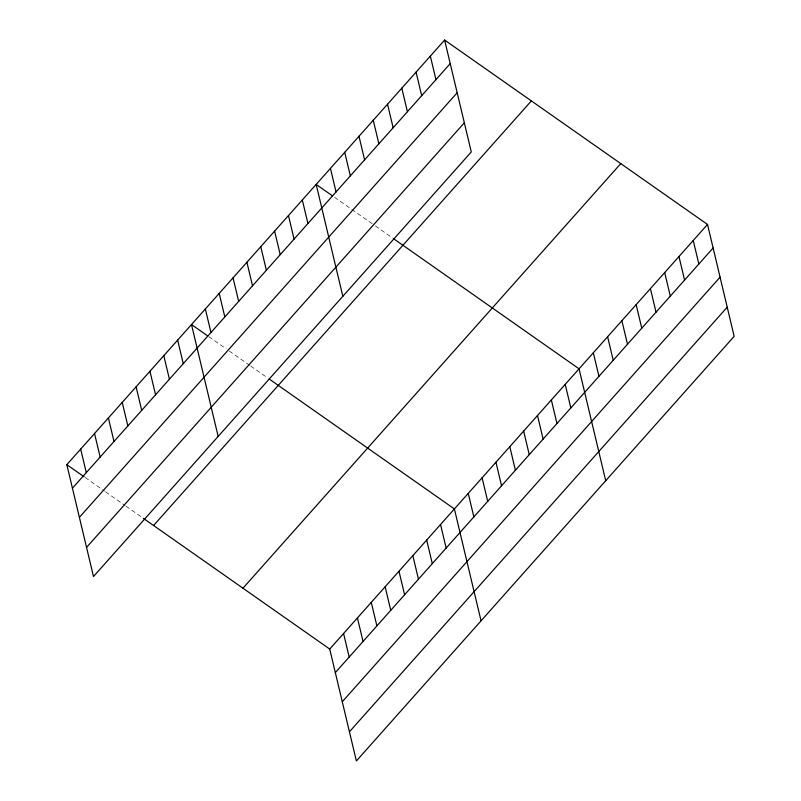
<?xml version="1.0" encoding="UTF-8"?>
<svg xmlns="http://www.w3.org/2000/svg" width="801" height="801" viewBox="0 0 801 801"><rect width="100%" height="100%" fill="white"/><g stroke="black" fill="none" stroke-linecap="round" stroke-linejoin="round"><path stroke-width="0.6" stroke-dasharray="4 3" d="M334.548 197.306L374.347 225.221M375.369 225.942L392.72 238.107M208.851 336.71L226.202 348.876M229.266 351.028L249.682 365.346M250.703 366.057L267.033 377.511M85.206 477.546L104.601 491.143M105.622 491.864L125.006 505.461M126.027 506.182L142.358 517.636"/><path stroke-width="1.2" d="M444.615 40.05L471.278 151.94L93.487 576.55L66.833 464.66L444.615 40.05L707.513 224.45L734.167 336.34L356.385 760.95L329.722 649.06L143.379 518.357M72.44 488.209L450.232 63.599M79.389 517.356L457.171 92.746M86.548 547.393L464.33 122.783M153.592 525.516L531.373 100.906M242.973 588.204L620.755 163.604M329.722 649.06L707.513 224.45M335.339 672.61L713.12 248M342.277 701.766L720.069 277.156M349.436 731.794L727.218 307.194M332.505 195.875L316.175 184.42L342.828 296.31M393.742 238.828L579.063 368.82L605.716 480.71M207.829 335.989L191.499 324.535L218.162 436.425M269.076 378.943L454.397 508.945L481.051 620.825M66.833 464.66L84.185 476.825M693.235 240.49L698.852 264.04M678.968 256.53L684.575 280.08M664.69 272.58L670.307 296.12M650.422 288.62L656.029 312.16M636.154 304.66L641.761 328.21M621.876 320.7L627.493 344.25M607.609 336.74L613.216 360.29M593.331 352.78L598.948 376.33M565.216 384.39L570.823 407.939M551.358 399.959L556.965 423.509M537.511 415.529L543.118 439.078M523.654 431.098L529.261 454.648M430.347 56.09L435.954 79.639M509.806 446.668L515.413 470.217M416.079 72.13L421.686 95.679M495.949 462.237L501.556 485.786M401.802 88.17L407.409 111.719M482.102 477.807L487.709 501.356M387.534 104.21L393.141 127.759M468.245 493.376L473.852 516.915M373.256 120.25L378.873 143.8M358.988 136.29L364.595 159.84M440.54 524.515L446.157 548.054M344.72 152.34L350.327 175.88M426.693 540.074L432.3 563.624M330.443 168.38L336.05 191.92M412.835 555.644L418.452 579.193M398.988 571.213L404.595 594.763M302.317 199.99L307.934 223.529M385.131 586.783L390.748 610.332M288.47 215.559L294.077 239.099M371.284 602.352L376.891 625.901M274.613 231.129L280.23 254.668M357.426 617.921L363.043 641.471M260.766 246.688L266.373 270.237M343.579 633.491L349.186 657.04M246.908 262.257L252.525 285.807M233.061 277.827L238.668 301.376M219.204 293.396L224.821 316.946M205.356 308.966L210.963 332.515M177.652 340.105L183.259 363.654M163.794 355.674L169.411 379.223M149.947 371.243L155.554 394.793M136.1 386.813L141.707 410.362M122.243 402.382L127.85 425.932M108.395 417.952L114.002 441.501M94.538 433.521L100.145 457.071M80.691 449.091L86.298 472.64"/></g></svg>
